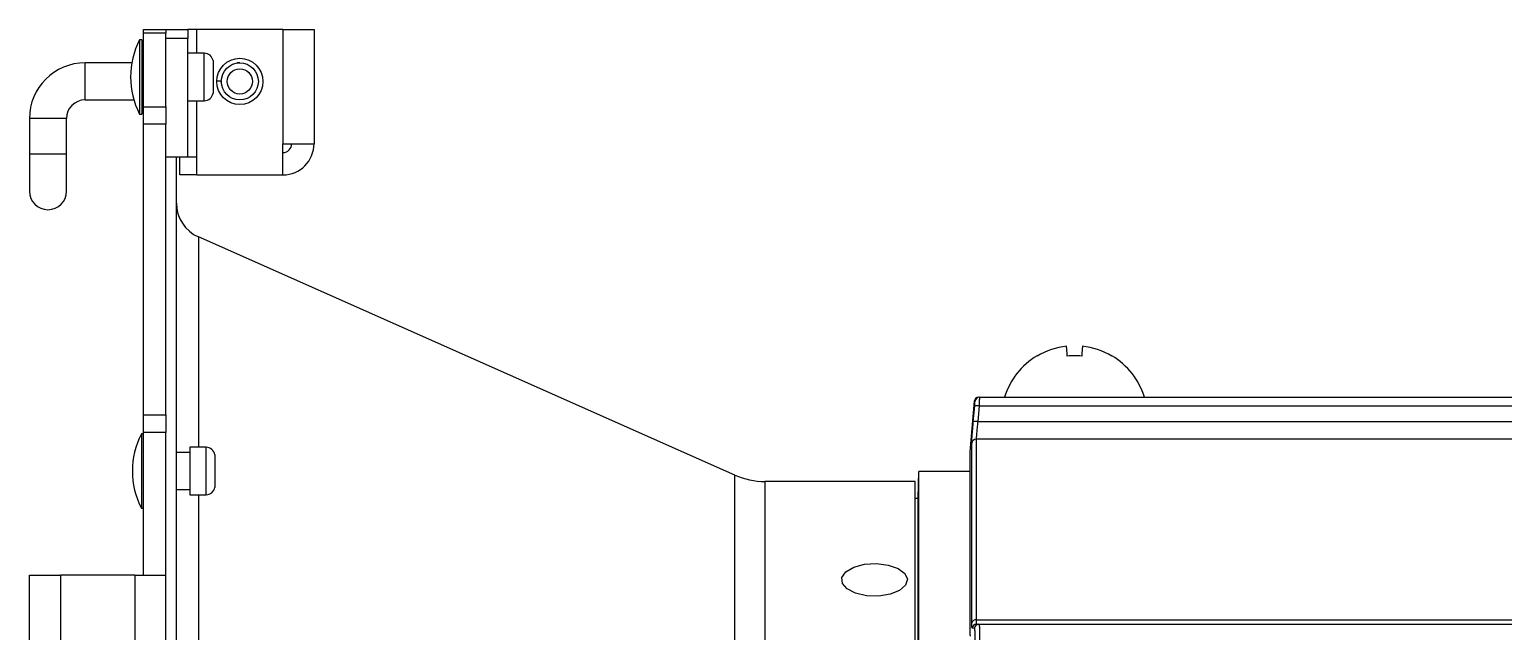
# Model space of a CAD drawing. Extents: x 17.1 to 113.1, y 3.8 to 84.5.
# Drawn here: x 71.335 to 76.31, y 37.867 to 39.896 of the extents above; entities that cross this region are included whole.
import ezdxf

# ---------------------------------------------------------------- set-up
doc = ezdxf.new("R2010")
doc.units = 0
doc.header["$MEASUREMENT"] = 0
doc.layers.add('OBJECT', color=7, linetype='CONTINUOUS')

msp = doc.modelspace()

# ---------------------------------------------------------------- linework, layer by layer
at = {"layer": 'OBJECT'}
for p, q in [((71.7142, 39.8615), (71.7067, 39.8615)), ((71.7067, 39.8615), (71.7067, 39.6115)), ((71.7142, 39.8615), (71.7142, 39.6115)), ((71.7203, 39.8965), (71.7952, 39.8965)), ((71.7203, 39.8837), (71.7203, 39.8965)), ((71.7952, 39.8837), (71.7203, 39.8837)), ((71.7203, 39.6358), (71.7203, 39.8837)), ((71.7952, 39.8965), (71.8702, 39.8965)), ((71.7952, 39.8965), (71.7952, 39.8837)), ((71.7952, 39.6358), (71.7952, 39.8837)), ((71.8702, 39.8665), (71.7952, 39.8665)), ((71.8702, 39.8965), (71.8702, 39.8665)), ((71.9002, 39.8965), (71.8702, 39.8965)), ((71.8702, 39.4665), (71.8702, 39.8665)), ((72.1907, 39.8965), (71.9002, 39.8965)), ((71.9002, 39.8165), (71.9002, 39.8965)), ((72.1907, 39.8965), (72.1907, 39.5115)), ((72.1907, 39.8965), (72.2957, 39.8965)), ((72.2957, 39.8965), (72.2957, 39.5115)), ((71.9252, 39.8165), (71.8702, 39.8165)), ((71.9252, 39.6565), (71.9252, 39.8165)), ((71.6804, 39.784), (71.5227, 39.784)), ((71.5227, 39.659), (71.5227, 39.784)), ((71.7203, 39.799), (71.7142, 39.799)), ((71.9548, 39.7915), (71.9548, 39.7358)), ((72.0452, 39.784), (72.0359, 39.784)), ((71.9548, 39.7358), (71.9548, 39.6815)), ((71.9673, 39.7234), (71.9827, 39.7234)), ((71.9827, 39.7234), (71.9832, 39.7262)), ((71.5227, 39.659), (71.6875, 39.659)), ((71.7142, 39.674), (71.7203, 39.674)), ((71.7142, 39.659), (71.7203, 39.659)), ((71.8702, 39.6565), (71.9252, 39.6565)), ((71.9002, 39.4665), (71.9002, 39.6565)), ((71.7067, 39.6115), (71.7142, 39.6115)), ((71.7203, 39.6358), (71.7952, 39.6358)), ((71.7203, 39.5769), (71.7203, 39.6358)), ((71.7952, 39.6358), (71.7952, 39.5769)), ((71.3352, 39.5965), (71.3352, 39.4765)), ((71.4602, 39.5965), (71.3352, 39.5965)), ((71.4602, 39.4765), (71.4602, 39.5965)), ((71.7952, 39.5769), (71.7203, 39.5769)), ((71.7203, 38.5971), (71.7203, 39.5769)), ((71.7952, 38.5971), (71.7952, 39.5769)), ((72.1907, 39.4065), (72.1907, 39.5115)), ((72.1907, 39.5115), (72.2957, 39.5115)), ((71.3352, 39.4765), (71.3352, 39.3515)), ((71.4602, 39.4765), (71.3352, 39.4765)), ((71.4602, 39.3515), (71.4602, 39.4765)), ((71.8702, 39.4665), (71.7952, 39.4665)), ((71.8312, 35.8565), (71.8312, 39.4665)), ((71.8432, 39.4065), (71.8432, 39.4665)), ((71.9002, 39.4665), (71.8702, 39.4665)), ((71.9002, 39.4065), (71.9002, 39.4665)), ((71.9002, 39.4065), (71.8432, 39.4065)), ((71.9002, 39.4065), (72.1907, 39.4065)), ((73.7159, 38.394), (71.9056, 39.1969)), ((71.9056, 39.1969), (71.9056, 38.4877)), ((74.5414, 38.6565), (78.9663, 38.6565)), ((74.5237, 38.6429), (74.5088, 38.4728)), ((74.5403, 38.6273), (74.5358, 38.5743)), ((74.5403, 38.6273), (78.839, 38.6273)), ((71.7203, 38.5971), (71.7952, 38.5971)), ((71.7203, 38.5373), (71.7203, 38.5971)), ((71.7952, 38.5971), (71.7952, 38.5373)), ((74.5358, 38.5743), (78.7493, 38.5743)), ((71.7203, 38.5327), (71.7128, 38.5327)), ((71.7128, 38.5327), (71.7128, 38.5119)), ((71.7128, 38.5119), (71.7128, 38.2827)), ((71.7203, 38.0565), (71.7203, 38.5373)), ((71.7952, 38.5373), (71.7203, 38.5373)), ((71.7952, 38.0565), (71.7952, 38.5373)), ((74.5303, 38.515), (74.5303, 37.9065)), ((78.7493, 38.515), (74.5303, 38.515)), ((71.8763, 38.4702), (71.8312, 38.4702)), ((71.9313, 38.4877), (71.8763, 38.4877)), ((71.8763, 38.4877), (71.8763, 38.4744)), ((71.8763, 38.4744), (71.8763, 38.3277)), ((71.9313, 38.4744), (71.9313, 38.4877)), ((71.9313, 38.3277), (71.9313, 38.4744)), ((71.9609, 38.4627), (71.9609, 38.3527)), ((74.5088, 38.4728), (74.5088, 37.8684)), ((74.5088, 38.4715), (74.5088, 37.8674)), ((74.5154, 37.8961), (74.5154, 38.5016)), ((73.7159, 35.8565), (73.7159, 38.394)), ((74.3242, 38.3725), (73.8173, 38.3725)), ((73.8173, 38.3725), (73.8173, 35.8565)), ((74.3242, 35.8565), (74.3242, 38.3725)), ((74.3341, 38.3164), (74.3372, 38.4064)), ((74.5088, 38.4064), (74.3372, 38.4064)), ((74.3372, 33.3066), (74.3372, 38.4064)), ((71.8312, 38.3452), (71.8763, 38.3452)), ((71.8763, 38.3277), (71.9313, 38.3277)), ((71.9056, 38.3277), (71.9056, 35.8565)), ((74.3242, 38.3164), (74.3341, 38.3164)), ((74.3341, 33.3966), (74.3341, 38.3164)), ((71.7128, 38.2827), (71.7203, 38.2827)), ((71.3353, 33.6565), (71.3353, 38.0565)), ((71.3353, 38.0565), (71.4402, 38.0565)), ((71.6903, 38.0565), (71.4402, 38.0565)), ((71.4402, 38.0565), (71.4402, 33.6565)), ((71.6903, 38.0565), (71.6903, 33.6565)), ((71.6903, 38.0565), (71.7952, 38.0565)), ((71.7952, 33.6565), (71.7952, 38.0565)), ((74.5303, 37.9065), (78.4493, 37.9065)), ((74.532, 37.8915), (74.5395, 37.8915)), ((74.5395, 37.8915), (78.5944, 37.8915))]:
    msp.add_line(p, q, dxfattribs=at)
at = {"layer": 'OBJECT', "flags": 128}
for points in [[(74.8379, 38.7956), (74.8374, 38.802), (74.837, 38.8078), (74.8366, 38.8129), (74.8363, 38.8174), (74.836, 38.8212), (74.8358, 38.8243), (74.8356, 38.8268), (74.8355, 38.8286)], [(74.889, 38.8286), (74.8889, 38.8268), (74.8887, 38.8243), (74.8885, 38.8212), (74.8882, 38.8174), (74.8879, 38.8129), (74.8875, 38.8078), (74.887, 38.802), (74.8866, 38.7956)], [(74.7357, 38.7966), (74.7358, 38.7965), (74.7359, 38.7963), (74.7362, 38.796), (74.7365, 38.7956)], [(74.988, 38.7956), (74.9883, 38.796), (74.9886, 38.7963), (74.9887, 38.7965), (74.9887, 38.7966)], [(74.5208, 38.5752), (74.5234, 38.6051), (74.5254, 38.6282)], [(74.2982, 38.0427), (74.2921, 38.0227), (74.2718, 38.0051), (74.2401, 37.9924), (74.2013, 37.9862), (74.1606, 37.9873), (74.1235, 37.9957), (74.095, 38.0102), (74.0789, 38.0288), (74.0775, 38.049), (74.0909, 38.0682), (74.1173, 38.0836), (74.1532, 38.0932), (74.1936, 38.0958), (74.2332, 38.0909), (74.2666, 38.0793), (74.2893, 38.0625), (74.2982, 38.0427)]]:
    msp.add_lwpolyline(points, dxfattribs=at)
at = {"layer": 'OBJECT'}
for radius in [0.078, 0.0625, 0.0425]:
    msp.add_circle((72.0452, 39.7215), radius, dxfattribs=at)
for centre, radius, start, end in [((71.948, 39.7365), 0.2717, 152.6121, 207.3879), ((71.9252, 39.7865), 0.03, 9.5941, 90), ((71.5227, 39.5965), 0.1875, 90, 180), ((71.5227, 39.5965), 0.0625, 90, 180), ((71.9252, 39.6865), 0.03, 270, 350.4059), ((72.1907, 39.5115), 0.03, 270, 0), ((72.1907, 39.5115), 0.105, 270, 0), ((71.3977, 39.3515), 0.0625, 180, 0), ((71.9562, 39.3112), 0.125, 180, 246.0803), ((74.8622, 38.5831), 0.2469, 96.2171, 120.6028), ((74.8623, 38.5831), 0.2469, 59.3972, 83.7829), ((74.8622, 38.5848), 0.2466, 120.8571, 163.1157), ((74.8622, 38.4873), 0.3092, 85.4885, 94.5115), ((74.8622, 38.5848), 0.2466, 16.8843, 59.1429), ((74.5387, 38.6415), 0.015, 90, 174.2564), ((74.5414, 38.6415), 0.015, 90.0023, 175.0585), ((74.524, 38.4801), 0.1481, 83.6599, 89.4538), ((74.5194, 38.427), 0.1483, 83.6662, 89.4531), ((71.9541, 38.4077), 0.2717, 152.6121, 207.3879), ((74.5302, 38.5001), 0.0149, 89.5664, 174.4455), ((71.9313, 38.4577), 0.03, 9.5941, 90), ((74.5238, 38.4715), 0.015, 175, 180), ((73.8173, 38.6225), 0.25, 246.0803, 270), ((71.9313, 38.3577), 0.03, 270, 350.4059), ((74.5289, 37.8926), 0.014, 84.2128, 165.3437), ((74.532, 37.8765), 0.015, 90.0446, 176.3265), ((74.5395, 37.8765), 0.015, 90.0477, 176.4423)]:
    msp.add_arc(centre, radius, start, end, dxfattribs=at)
for points, knots in [([(71.9852, 39.707), (71.9848, 39.7082), (71.983, 39.7134), (71.9828, 39.7191), (71.9827, 39.7234)], [0, 0, 0, 0, 0.223807, 1, 1, 1, 1]), ([(74.5414, 38.6565), (74.5414, 38.6561), (74.5414, 38.6555), (74.5412, 38.6503), (74.5409, 38.6427), (74.5406, 38.6345), (74.5404, 38.6292), (74.5403, 38.6273)], [0, 0, 0, 0, 0.218059, 0.436117, 0.654231, 0.872517, 1, 1, 1, 1]), ([(74.5264, 38.6428), (74.5263, 38.6428), (74.5257, 38.6428), (74.5241, 38.6428), (74.5244, 38.6428), (74.5246, 38.6428)], [0, 0, 0, 0, 0.071856, 0.359279, 1, 1, 1, 1]), ([(74.5254, 38.6282), (74.5255, 38.6298), (74.5258, 38.6332), (74.5261, 38.6376), (74.5264, 38.6409), (74.5265, 38.6426), (74.5264, 38.6427), (74.5264, 38.6428)], [0, 0, 0, 0, 0.219082, 0.438182, 0.656824, 0.874764, 1, 1, 1, 1]), ([(74.5154, 38.5016), (74.5155, 38.504), (74.5156, 38.5088), (74.5168, 38.5261), (74.5186, 38.5487), (74.5201, 38.5663), (74.5208, 38.5752)], [0, 0, 0, 0, 0.2472596, 0.4945058, 0.7421478, 1, 1, 1, 1]), ([(74.5358, 38.5743), (74.535, 38.5673), (74.5336, 38.5534), (74.5318, 38.5352), (74.5306, 38.521), (74.5304, 38.517), (74.5303, 38.515)], [0, 0, 0, 0, 0.249668, 0.499372, 0.748128, 1, 1, 1, 1]), ([(74.5088, 37.8684), (74.5089, 37.8638), (74.509, 37.8542), (74.5098, 37.8523), (74.5102, 37.8513)], [0, 0, 0, 0, 0.4877, 1, 1, 1, 1]), ([(74.5171, 37.8775), (74.5166, 37.8782), (74.5156, 37.8798), (74.5155, 37.8905), (74.5154, 37.8961)], [0, 0, 0, 0, 0.474045, 1, 1, 1, 1]), ([(74.5245, 37.8774), (74.5239, 37.8774), (74.5214, 37.8774), (74.519, 37.8774), (74.5171, 37.8775)], [0, 0, 0, 0, 0.237767, 1, 1, 1, 1]), ([(74.5247, 37.785), (74.5252, 37.7956), (74.5263, 37.8166), (74.527, 37.8445), (74.5268, 37.8653), (74.5259, 37.876), (74.5249, 37.877), (74.5245, 37.8774)], [0, 0, 0, 0, 0.2168, 0.433617, 0.650078, 0.866405, 1, 1, 1, 1]), ([(74.5303, 37.9065), (74.5304, 37.9025), (74.5306, 37.8945), (74.5314, 37.8916), (74.532, 37.8915), (74.532, 37.8915)], [0, 0, 0, 0, 0.471916, 0.943784, 1, 1, 1, 1]), ([(74.5395, 37.8915), (74.5401, 37.8903), (74.5412, 37.8879), (74.5419, 37.8691), (74.5418, 37.8415), (74.5409, 37.8115), (74.54, 37.7919), (74.5396, 37.7844)], [0, 0, 0, 0, 0.216872, 0.433758, 0.650331, 0.86677, 1, 1, 1, 1])]:
    msp.add_open_spline(points, degree=3, knots=knots, dxfattribs=at)

doc.saveas('drawing.dxf')
